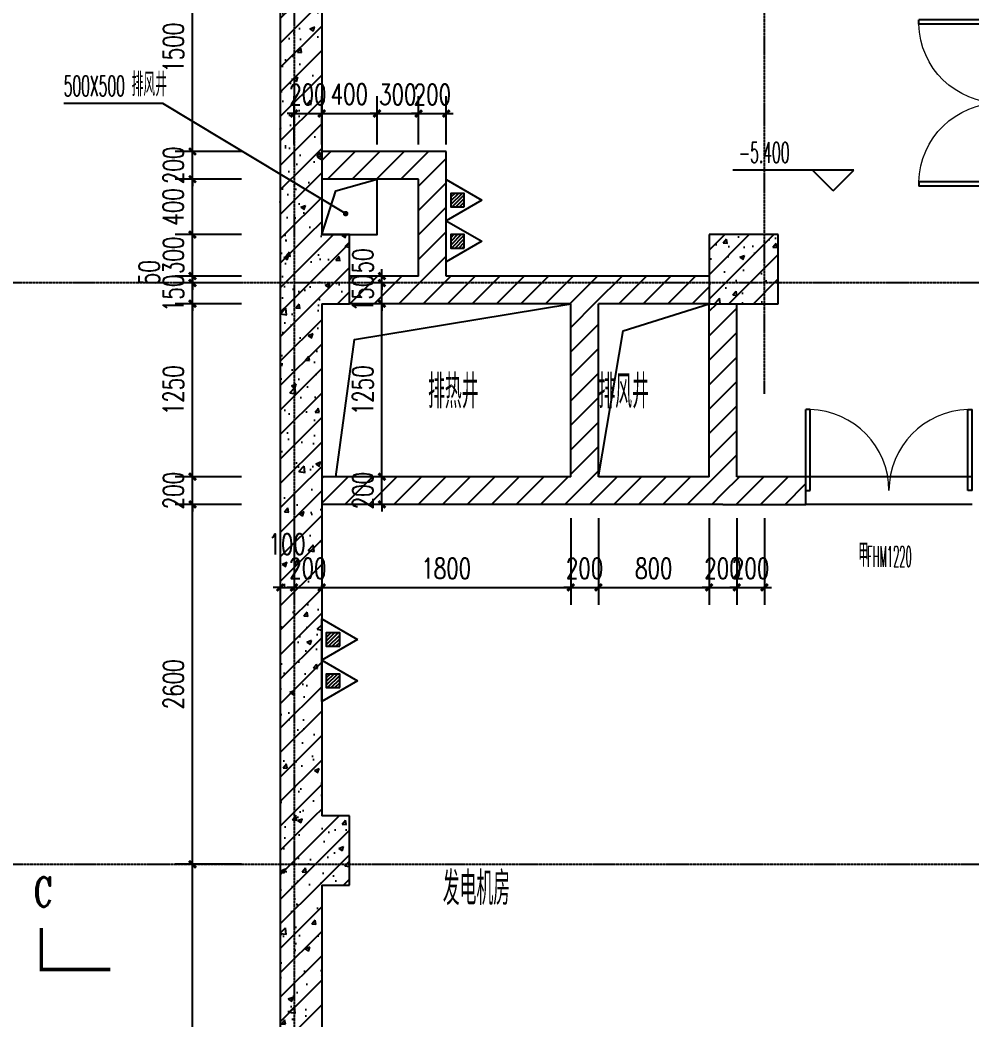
# Model space of a CAD drawing. Extents: x 0 to 2037025, y -2738621 to 0.
# Drawn here: x 973804 to 980684, y -1383388 to -1376163 of the extents above; entities that cross this region are included whole.
import ezdxf

# ---------------------------------------------------------------- set-up
doc = ezdxf.new("R2010")
doc.units = 0
doc.header["$LTSCALE"] = 10
doc.header["$MEASUREMENT"] = 0
doc.linetypes.add('DOTE', pattern=[2.42, 2, -0.2, 0.02, -0.2])
for name, color, linetype in [('COLUMN', 4, 'Continuous'), ('DIM_ELEV', 3, 'Continuous'), ('DIM_LEAD', 3, 'Continuous'), ('DIM_SYMB', 3, 'Continuous'), ('DOTE', 1, 'DOTE'), ('EQUIP_消火栓', 240, 'Continuous'), ('EQUIP_消防', 7, 'Continuous'), ('PUB_DIM', 3, 'Continuous'), ('PUB_HATCH', 252, 'Continuous'), ('PUB_TEXT', 7, 'Continuous'), ('WALL', 4, 'Continuous'), ('WINDOW', 2, 'Continuous')]:
    doc.layers.add(name, color=color, linetype=linetype)
doc.styles.add('_TCH_DIM', font='SIMPLEX.shx', dxfattribs={"width": 0.7, "bigfont": 'GBCBIG.shx'})
doc.styles.add('_TCH_DIM_T3', font='simplex_.ttf', dxfattribs={"width": 0.705882, "bigfont": 'GBCBIG'})
doc.styles.add('_TCH_DIM_T3_T3', font='SIMPLEX', dxfattribs={"width": 0.49827, "bigfont": 'GBCBIG'})
doc.styles.add('_TCH_LABEL', font='COMPLEX', dxfattribs={"bigfont": 'GBCBIG'})
doc.dimstyles.new('_TCH_ARCH&&50', dxfattribs={"dimtxt": 148.75, "dimasz": 50, "dimexe": 125, "dimexo": 150, "dimgap": 63.125, "dimtad": 1, "dimdec": 0, "dimzin": 0, "dimdsep": 46, "dimtxsty": '_TCH_DIM_T3', "dimblk": 'ARCHTICK', "dimcen": 0.09, "dimclrt": 7, "dimazin": 2, "dimtfac": 1, "dimtdec": 0, "dimtix": 1, "dimtmove": 2, "dimatfit": 3, "dimfxl": 0, "dimtolj": 1, "dimtzin": 0, "dimarcsym": 0})
pattern_1 = [(45, (0, 0), (-88.388348, 88.388348), []), (50, (0, 0), (358.63009, -31.37607), [37.5, -412.5]), (355, (0, 0), (-69.37567, 376.09607), [30, -330]), (100.4514, (29.9, -2.6), (289.25469, 344.71977), [31.870095, -350.571056]), (46.1842, (0, 100), (533.62052, -82.75951), [56.25, -618.75]), (96.6356, (44.47, 93.1), (467.33135, 487.05894), [47.80514, -525.8565]), (351.1842, (0, 100), (467.33097, 487.0593), [45, -495]), (21, (50, 75), (298.453526, -201.309445), [37.5, -412.5]), (326, (50, 75), (121.657666, 362.57502), [30, -330]), (71.4514, (74.87, 58.22), (420.111314, 161.26525), [31.870095, -350.571056]), (37.5, (0, 0), (6.079928, 166.446927), [0, -326, 0, -335, 0, -331.25]), (7.5, (0, 0), (131.534769, 197.205856), [0, -191, 0, -318.5, 0, -126.25]), (327.5, (-111.5, 0), (266.911218, -11.277436), [0, -125, 0, -390, 0, -517.5]), (317.5, (-161.5, 0), (291.593085, 50.05249), [0, -162.5, 0, -259, 0, -367.5])]
pattern_2 = [(45, (0, 89.76), (-88.388383, 88.388383), [])]

# ---------------------------------------------------------------- blocks, each defined once
blk = doc.blocks.new('$TwtSys$00000546')
h = blk.add_hatch()
h.set_pattern_fill('ANSI31', color=256, scale=200, style=0)
h.set_pattern_definition([(45, (-38543.802, -6670.83), (-17.67767, 17.67767), [])])
h.paths.add_polyline_path([(-64.9, 173.7), (64.9, 173.7), (64.9, 43.9), (-64.9, 43.9)])
for points in [[(0, 343.6), (-198.4, 0), (198.4, 0)], [(-64.9, 173.7), (64.9, 173.7), (64.9, 43.9), (-64.9, 43.9)]]:
    blk.add_lwpolyline(points, close=True)
blk = doc.blocks.new('A$C4E3245DD')
at = {"layer": 'EQUIP_消防', "xscale": 1.5, "yscale": 1.5, "zscale": 1.5, "rotation": 180}
for p in [(-298, 0), (298, 0)]:
    blk.add_blockref('$TwtSys$00000546', p, dxfattribs=at)
blk = doc.blocks.new('_ArchTick')
at = {"color": 0, "linetype": 'ByBlock', "const_width": 0.4}
blk.add_lwpolyline([(-0.5, -0.5), (0.5, 0.5)], dxfattribs=at)
blk = doc.blocks.new('*D547')
at = {"layer": 'Defpoints', "color": 0, "transparency": 16777216}
for p in [(976419.4, -1378013.1), (976683.9, -1378013.1), (976683.9, -1378063.1)]:
    blk.add_point(p, dxfattribs=at)
at = {"layer": 'PUB_DIM', "color": 0, "lineweight": -2, "transparency": 16777216}
for p, q in [((976419.4, -1378013.1), (976419.4, -1377963.1)), ((976533.9, -1378013.1), (976294.4, -1378013.1)), ((976419.4, -1378063.1), (976419.4, -1378013.1)), ((976533.9, -1378063.1), (976294.4, -1378063.1)), ((976419.4, -1378063.1), (976419.4, -1378113.1))]:
    blk.add_line(p, q, dxfattribs=at)
at = {"layer": 'PUB_DIM', "color": 0, "lineweight": -2, "transparency": 16777216, "xscale": 50, "yscale": 50, "zscale": 50}
for p, rotation in [((976419.4, -1378013.1), 270), ((976419.4, -1378063.1), 90)]:
    blk.add_blockref('_ArchTick', p, dxfattribs=dict(at, rotation=rotation))
at = {"layer": 'PUB_DIM', "color": 7, "transparency": 16777216, "insert": (976281.9, -1377903.6), "char_height": 148.75, "attachment_point": 5, "rotation": 90, "style": '_TCH_DIM_T3'}
blk.add_mtext('\\A1;50', dxfattribs=at)
blk = doc.blocks.new('*D548')
at = {"layer": 'Defpoints', "color": 0, "transparency": 16777216}
for p in [(976419.4, -1378063.1), (976683.9, -1378063.1), (976683.9, -1378213.1)]:
    blk.add_point(p, dxfattribs=at)
at = {"layer": 'PUB_DIM', "color": 0, "lineweight": -2, "transparency": 16777216}
for p, q in [((976419.4, -1378063.1), (976419.4, -1378013.1)), ((976533.9, -1378063.1), (976294.4, -1378063.1)), ((976419.4, -1378213.1), (976419.4, -1378063.1)), ((976533.9, -1378213.1), (976294.4, -1378213.1)), ((976419.4, -1378213.1), (976419.4, -1378263.1))]:
    blk.add_line(p, q, dxfattribs=at)
at = {"layer": 'PUB_DIM', "color": 0, "lineweight": -2, "transparency": 16777216, "xscale": 50, "yscale": 50, "zscale": 50}
for p, rotation in [((976419.4, -1378063.1), 270), ((976419.4, -1378213.1), 90)]:
    blk.add_blockref('_ArchTick', p, dxfattribs=dict(at, rotation=rotation))
at = {"layer": 'PUB_DIM', "color": 7, "transparency": 16777216, "insert": (976281.3, -1378138.1), "char_height": 148.75, "attachment_point": 5, "rotation": 90, "style": '_TCH_DIM_T3'}
blk.add_mtext('\\A1;150', dxfattribs=at)
blk = doc.blocks.new('*D549')
at = {"layer": 'Defpoints', "color": 0, "transparency": 16777216}
for p in [(976419.4, -1378213.1), (976683.9, -1378213.1), (976683.9, -1379463.1)]:
    blk.add_point(p, dxfattribs=at)
at = {"layer": 'PUB_DIM', "color": 0, "lineweight": -2, "transparency": 16777216}
for p, q in [((976533.9, -1378213.1), (976294.4, -1378213.1)), ((976419.4, -1379463.1), (976419.4, -1378213.1)), ((976533.9, -1379463.1), (976294.4, -1379463.1))]:
    blk.add_line(p, q, dxfattribs=at)
at = {"layer": 'PUB_DIM', "color": 0, "lineweight": -2, "transparency": 16777216, "xscale": 50, "yscale": 50, "zscale": 50}
for p, rotation in [((976419.4, -1378213.1), 90), ((976419.4, -1379463.1), 270)]:
    blk.add_blockref('_ArchTick', p, dxfattribs=dict(at, rotation=rotation))
at = {"layer": 'PUB_DIM', "color": 7, "transparency": 16777216, "insert": (976281.3, -1378838.1), "char_height": 148.75, "attachment_point": 5, "rotation": 90, "style": '_TCH_DIM_T3'}
blk.add_mtext('\\A1;1250', dxfattribs=at)
blk = doc.blocks.new('*D550')
at = {"layer": 'Defpoints', "color": 0, "transparency": 16777216}
for p in [(976419.4, -1379463.1), (976683.9, -1379463.1), (976683.9, -1379663.1)]:
    blk.add_point(p, dxfattribs=at)
at = {"layer": 'PUB_DIM', "color": 0, "lineweight": -2, "transparency": 16777216}
for p, q in [((976419.4, -1379463.1), (976419.4, -1379413.1)), ((976533.9, -1379463.1), (976294.4, -1379463.1)), ((976419.4, -1379663.1), (976419.4, -1379463.1)), ((976533.9, -1379663.1), (976294.4, -1379663.1)), ((976419.4, -1379663.1), (976419.4, -1379713.1))]:
    blk.add_line(p, q, dxfattribs=at)
at = {"layer": 'PUB_DIM', "color": 0, "lineweight": -2, "transparency": 16777216, "xscale": 50, "yscale": 50, "zscale": 50}
for p, rotation in [((976419.4, -1379463.1), 270), ((976419.4, -1379663.1), 90)]:
    blk.add_blockref('_ArchTick', p, dxfattribs=dict(at, rotation=rotation))
at = {"layer": 'PUB_DIM', "color": 7, "transparency": 16777216, "insert": (976281.3, -1379563.1), "char_height": 148.75, "attachment_point": 5, "rotation": 90, "style": '_TCH_DIM_T3'}
blk.add_mtext('\\A1;200', dxfattribs=at)
blk = doc.blocks.new('*D763')
at = {"layer": 'Defpoints', "color": 0, "transparency": 16777216}
for p in [(975683.9, -1379613.1), (975783.9, -1379613.1), (975783.9, -1380263.1)]:
    blk.add_point(p, dxfattribs=at)
at = {"layer": 'PUB_DIM', "color": 0, "lineweight": -2, "transparency": 16777216}
for p, q in [((975683.9, -1379763.1), (975683.9, -1380388.1)), ((975783.9, -1379763.1), (975783.9, -1380388.1)), ((975683.9, -1380263.1), (975633.9, -1380263.1)), ((975683.9, -1380263.1), (975783.9, -1380263.1)), ((975783.9, -1380263.1), (975833.9, -1380263.1))]:
    blk.add_line(p, q, dxfattribs=at)
at = {"layer": 'PUB_DIM', "color": 0, "lineweight": -2, "transparency": 16777216, "xscale": 50, "yscale": 50, "zscale": 50}
blk.add_blockref('_ArchTick', (975683.9, -1380263.1), dxfattribs=at)
at = {"layer": 'PUB_DIM', "color": 0, "lineweight": -2, "transparency": 16777216, "xscale": 50, "yscale": 50, "zscale": 50, "rotation": 180}
blk.add_blockref('_ArchTick', (975783.9, -1380263.1), dxfattribs=at)
at = {"layer": 'PUB_DIM', "color": 7, "transparency": 16777216, "insert": (975733.9, -1379950.6), "char_height": 148.75, "attachment_point": 5, "style": '_TCH_DIM_T3'}
blk.add_mtext('\\A1;100', dxfattribs=at)
blk = doc.blocks.new('*D764')
at = {"layer": 'Defpoints', "color": 0, "transparency": 16777216}
for p in [(975783.9, -1379613.1), (975983.9, -1379613.1), (975983.9, -1380263.1)]:
    blk.add_point(p, dxfattribs=at)
at = {"layer": 'PUB_DIM', "color": 0, "lineweight": -2, "transparency": 16777216}
for p, q in [((975783.9, -1379763.1), (975783.9, -1380388.1)), ((975983.9, -1379763.1), (975983.9, -1380388.1)), ((975783.9, -1380263.1), (975733.9, -1380263.1)), ((975783.9, -1380263.1), (975983.9, -1380263.1)), ((975983.9, -1380263.1), (976033.9, -1380263.1))]:
    blk.add_line(p, q, dxfattribs=at)
at = {"layer": 'PUB_DIM', "color": 0, "lineweight": -2, "transparency": 16777216, "xscale": 50, "yscale": 50, "zscale": 50}
blk.add_blockref('_ArchTick', (975783.9, -1380263.1), dxfattribs=at)
at = {"layer": 'PUB_DIM', "color": 0, "lineweight": -2, "transparency": 16777216, "xscale": 50, "yscale": 50, "zscale": 50, "rotation": 180}
blk.add_blockref('_ArchTick', (975983.9, -1380263.1), dxfattribs=at)
at = {"layer": 'PUB_DIM', "color": 7, "transparency": 16777216, "insert": (975883.9, -1380124.9), "char_height": 148.75, "attachment_point": 5, "style": '_TCH_DIM_T3'}
blk.add_mtext('\\A1;200', dxfattribs=at)
blk = doc.blocks.new('*D765')
at = {"layer": 'Defpoints', "color": 0, "transparency": 16777216}
for p in [(975983.9, -1379613.1), (977783.9, -1379613.1), (977783.9, -1380263.1)]:
    blk.add_point(p, dxfattribs=at)
at = {"layer": 'PUB_DIM', "color": 0, "lineweight": -2, "transparency": 16777216}
for p, q in [((975983.9, -1379763.1), (975983.9, -1380388.1)), ((977783.9, -1379763.1), (977783.9, -1380388.1)), ((975983.9, -1380263.1), (977783.9, -1380263.1))]:
    blk.add_line(p, q, dxfattribs=at)
at = {"layer": 'PUB_DIM', "color": 0, "lineweight": -2, "transparency": 16777216, "xscale": 50, "yscale": 50, "zscale": 50, "rotation": 180}
blk.add_blockref('_ArchTick', (975983.9, -1380263.1), dxfattribs=at)
at = {"layer": 'PUB_DIM', "color": 0, "lineweight": -2, "transparency": 16777216, "xscale": 50, "yscale": 50, "zscale": 50}
blk.add_blockref('_ArchTick', (977783.9, -1380263.1), dxfattribs=at)
at = {"layer": 'PUB_DIM', "color": 7, "transparency": 16777216, "insert": (976883.9, -1380124.9), "char_height": 148.75, "attachment_point": 5, "style": '_TCH_DIM_T3'}
blk.add_mtext('\\A1;1800', dxfattribs=at)
blk = doc.blocks.new('*D766')
at = {"layer": 'Defpoints', "color": 0, "transparency": 16777216}
for p in [(977783.9, -1379613.1), (977983.9, -1379613.1), (977983.9, -1380263.1)]:
    blk.add_point(p, dxfattribs=at)
at = {"layer": 'PUB_DIM', "color": 0, "lineweight": -2, "transparency": 16777216}
for p, q in [((977783.9, -1379763.1), (977783.9, -1380388.1)), ((977983.9, -1379763.1), (977983.9, -1380388.1)), ((977783.9, -1380263.1), (977733.9, -1380263.1)), ((977783.9, -1380263.1), (977983.9, -1380263.1)), ((977983.9, -1380263.1), (978033.9, -1380263.1))]:
    blk.add_line(p, q, dxfattribs=at)
at = {"layer": 'PUB_DIM', "color": 0, "lineweight": -2, "transparency": 16777216, "xscale": 50, "yscale": 50, "zscale": 50}
blk.add_blockref('_ArchTick', (977783.9, -1380263.1), dxfattribs=at)
at = {"layer": 'PUB_DIM', "color": 0, "lineweight": -2, "transparency": 16777216, "xscale": 50, "yscale": 50, "zscale": 50, "rotation": 180}
blk.add_blockref('_ArchTick', (977983.9, -1380263.1), dxfattribs=at)
at = {"layer": 'PUB_DIM', "color": 7, "transparency": 16777216, "insert": (977883.9, -1380124.9), "char_height": 148.75, "attachment_point": 5, "style": '_TCH_DIM_T3'}
blk.add_mtext('\\A1;200', dxfattribs=at)
blk = doc.blocks.new('*D767')
at = {"layer": 'Defpoints', "color": 0, "transparency": 16777216}
for p in [(977983.9, -1379613.1), (978783.9, -1379613.1), (978783.9, -1380263.1)]:
    blk.add_point(p, dxfattribs=at)
at = {"layer": 'PUB_DIM', "color": 0, "lineweight": -2, "transparency": 16777216}
for p, q in [((977983.9, -1379763.1), (977983.9, -1380388.1)), ((978783.9, -1379763.1), (978783.9, -1380388.1)), ((977983.9, -1380263.1), (978783.9, -1380263.1))]:
    blk.add_line(p, q, dxfattribs=at)
at = {"layer": 'PUB_DIM', "color": 0, "lineweight": -2, "transparency": 16777216, "xscale": 50, "yscale": 50, "zscale": 50, "rotation": 180}
blk.add_blockref('_ArchTick', (977983.9, -1380263.1), dxfattribs=at)
at = {"layer": 'PUB_DIM', "color": 0, "lineweight": -2, "transparency": 16777216, "xscale": 50, "yscale": 50, "zscale": 50}
blk.add_blockref('_ArchTick', (978783.9, -1380263.1), dxfattribs=at)
at = {"layer": 'PUB_DIM', "color": 7, "transparency": 16777216, "insert": (978383.9, -1380124.9), "char_height": 148.75, "attachment_point": 5, "style": '_TCH_DIM_T3'}
blk.add_mtext('\\A1;800', dxfattribs=at)
blk = doc.blocks.new('*D768')
at = {"layer": 'Defpoints', "color": 0, "transparency": 16777216}
for p in [(978783.9, -1379613.1), (978983.9, -1379613.1), (978983.9, -1380263.1)]:
    blk.add_point(p, dxfattribs=at)
at = {"layer": 'PUB_DIM', "color": 0, "lineweight": -2, "transparency": 16777216}
for p, q in [((978783.9, -1379763.1), (978783.9, -1380388.1)), ((978983.9, -1379763.1), (978983.9, -1380388.1)), ((978783.9, -1380263.1), (978733.9, -1380263.1)), ((978783.9, -1380263.1), (978983.9, -1380263.1)), ((978983.9, -1380263.1), (979033.9, -1380263.1))]:
    blk.add_line(p, q, dxfattribs=at)
at = {"layer": 'PUB_DIM', "color": 0, "lineweight": -2, "transparency": 16777216, "xscale": 50, "yscale": 50, "zscale": 50}
blk.add_blockref('_ArchTick', (978783.9, -1380263.1), dxfattribs=at)
at = {"layer": 'PUB_DIM', "color": 0, "lineweight": -2, "transparency": 16777216, "xscale": 50, "yscale": 50, "zscale": 50, "rotation": 180}
blk.add_blockref('_ArchTick', (978983.9, -1380263.1), dxfattribs=at)
at = {"layer": 'PUB_DIM', "color": 7, "transparency": 16777216, "insert": (978883.9, -1380124.9), "char_height": 148.75, "attachment_point": 5, "style": '_TCH_DIM_T3'}
blk.add_mtext('\\A1;200', dxfattribs=at)
blk = doc.blocks.new('*D769')
at = {"layer": 'Defpoints', "color": 0, "transparency": 16777216}
for p in [(978983.9, -1379613.1), (979183.9, -1379613.1), (979183.9, -1380263.1)]:
    blk.add_point(p, dxfattribs=at)
at = {"layer": 'PUB_DIM', "color": 0, "lineweight": -2, "transparency": 16777216}
for p, q in [((978983.9, -1379763.1), (978983.9, -1380388.1)), ((979183.9, -1379763.1), (979183.9, -1380388.1)), ((978983.9, -1380263.1), (978933.9, -1380263.1)), ((978983.9, -1380263.1), (979183.9, -1380263.1)), ((979183.9, -1380263.1), (979233.9, -1380263.1))]:
    blk.add_line(p, q, dxfattribs=at)
at = {"layer": 'PUB_DIM', "color": 0, "lineweight": -2, "transparency": 16777216, "xscale": 50, "yscale": 50, "zscale": 50}
blk.add_blockref('_ArchTick', (978983.9, -1380263.1), dxfattribs=at)
at = {"layer": 'PUB_DIM', "color": 0, "lineweight": -2, "transparency": 16777216, "xscale": 50, "yscale": 50, "zscale": 50, "rotation": 180}
blk.add_blockref('_ArchTick', (979183.9, -1380263.1), dxfattribs=at)
at = {"layer": 'PUB_DIM', "color": 7, "transparency": 16777216, "insert": (979083.9, -1380124.9), "char_height": 148.75, "attachment_point": 5, "style": '_TCH_DIM_T3'}
blk.add_mtext('\\A1;200', dxfattribs=at)
blk = doc.blocks.new('*D808')
at = {"layer": 'Defpoints', "color": 0, "transparency": 16777216}
for p in [(975050.2, -1375613.1), (975553.7, -1375613.1), (975553.7, -1377113.1)]:
    blk.add_point(p, dxfattribs=at)
at = {"layer": 'PUB_DIM', "color": 0, "lineweight": -2, "transparency": 16777216}
for p, q in [((975403.7, -1375613.1), (974925.2, -1375613.1)), ((975050.2, -1377113.1), (975050.2, -1375613.1)), ((975403.7, -1377113.1), (974925.2, -1377113.1))]:
    blk.add_line(p, q, dxfattribs=at)
at = {"layer": 'PUB_DIM', "color": 0, "lineweight": -2, "transparency": 16777216, "xscale": 50, "yscale": 50, "zscale": 50}
for p, rotation in [((975050.2, -1375613.1), 90), ((975050.2, -1377113.1), 270)]:
    blk.add_blockref('_ArchTick', p, dxfattribs=dict(at, rotation=rotation))
at = {"layer": 'PUB_DIM', "color": 7, "transparency": 16777216, "insert": (974912, -1376363.1), "char_height": 148.75, "attachment_point": 5, "rotation": 90, "style": '_TCH_DIM_T3'}
blk.add_mtext('\\A1;1500', dxfattribs=at)
blk = doc.blocks.new('*D809')
at = {"layer": 'Defpoints', "color": 0, "transparency": 16777216}
for p in [(975050.2, -1377113.1), (975553.7, -1377113.1), (975553.7, -1377313.1)]:
    blk.add_point(p, dxfattribs=at)
at = {"layer": 'PUB_DIM', "color": 0, "lineweight": -2, "transparency": 16777216}
for p, q in [((975403.7, -1377113.1), (974925.2, -1377113.1)), ((975050.2, -1377113.1), (975050.2, -1377063.1)), ((975050.2, -1377313.1), (975050.2, -1377113.1)), ((975403.7, -1377313.1), (974925.2, -1377313.1)), ((975050.2, -1377313.1), (975050.2, -1377363.1))]:
    blk.add_line(p, q, dxfattribs=at)
at = {"layer": 'PUB_DIM', "color": 0, "lineweight": -2, "transparency": 16777216, "xscale": 50, "yscale": 50, "zscale": 50}
for p, rotation in [((975050.2, -1377113.1), 270), ((975050.2, -1377313.1), 90)]:
    blk.add_blockref('_ArchTick', p, dxfattribs=dict(at, rotation=rotation))
at = {"layer": 'PUB_DIM', "color": 7, "transparency": 16777216, "insert": (974912, -1377213.1), "char_height": 148.75, "attachment_point": 5, "rotation": 90, "style": '_TCH_DIM_T3'}
blk.add_mtext('\\A1;200', dxfattribs=at)
blk = doc.blocks.new('*D810')
at = {"layer": 'Defpoints', "color": 0, "transparency": 16777216}
for p in [(975050.2, -1377313.1), (975553.7, -1377313.1), (975553.7, -1377713.1)]:
    blk.add_point(p, dxfattribs=at)
at = {"layer": 'PUB_DIM', "color": 0, "lineweight": -2, "transparency": 16777216}
for p, q in [((975403.7, -1377313.1), (974925.2, -1377313.1)), ((975050.2, -1377713.1), (975050.2, -1377313.1)), ((975403.7, -1377713.1), (974925.2, -1377713.1))]:
    blk.add_line(p, q, dxfattribs=at)
at = {"layer": 'PUB_DIM', "color": 0, "lineweight": -2, "transparency": 16777216, "xscale": 50, "yscale": 50, "zscale": 50}
for p, rotation in [((975050.2, -1377313.1), 90), ((975050.2, -1377713.1), 270)]:
    blk.add_blockref('_ArchTick', p, dxfattribs=dict(at, rotation=rotation))
at = {"layer": 'PUB_DIM', "color": 7, "transparency": 16777216, "insert": (974910.3, -1377513.1), "char_height": 148.75, "attachment_point": 5, "rotation": 90, "style": '_TCH_DIM_T3'}
blk.add_mtext('\\A1;400', dxfattribs=at)
blk = doc.blocks.new('*D811')
at = {"layer": 'Defpoints', "color": 0, "transparency": 16777216}
for p in [(975050.2, -1377713.1), (975553.7, -1377713.1), (975553.7, -1378013.1)]:
    blk.add_point(p, dxfattribs=at)
at = {"layer": 'PUB_DIM', "color": 0, "lineweight": -2, "transparency": 16777216}
for p, q in [((975050.2, -1377713.1), (975050.2, -1377663.1)), ((975403.7, -1377713.1), (974925.2, -1377713.1)), ((975050.2, -1378013.1), (975050.2, -1377713.1)), ((975403.7, -1378013.1), (974925.2, -1378013.1)), ((975050.2, -1378013.1), (975050.2, -1378063.1))]:
    blk.add_line(p, q, dxfattribs=at)
at = {"layer": 'PUB_DIM', "color": 0, "lineweight": -2, "transparency": 16777216, "xscale": 50, "yscale": 50, "zscale": 50}
for p, rotation in [((975050.2, -1377713.1), 270), ((975050.2, -1378013.1), 90)]:
    blk.add_blockref('_ArchTick', p, dxfattribs=dict(at, rotation=rotation))
at = {"layer": 'PUB_DIM', "color": 7, "transparency": 16777216, "insert": (974912, -1377863.1), "char_height": 148.75, "attachment_point": 5, "rotation": 90, "style": '_TCH_DIM_T3'}
blk.add_mtext('\\A1;300', dxfattribs=at)
blk = doc.blocks.new('*D812')
at = {"layer": 'Defpoints', "color": 0, "transparency": 16777216}
for p in [(975050.2, -1378013.1), (975553.7, -1378013.1), (975553.7, -1378063.1)]:
    blk.add_point(p, dxfattribs=at)
at = {"layer": 'PUB_DIM', "color": 0, "lineweight": -2, "transparency": 16777216}
for p, q in [((975050.2, -1378013.1), (975050.2, -1377963.1)), ((975403.7, -1378013.1), (974925.2, -1378013.1)), ((975050.2, -1378063.1), (975050.2, -1378013.1)), ((975403.7, -1378063.1), (974925.2, -1378063.1)), ((975050.2, -1378063.1), (975050.2, -1378113.1))]:
    blk.add_line(p, q, dxfattribs=at)
at = {"layer": 'PUB_DIM', "color": 0, "lineweight": -2, "transparency": 16777216, "xscale": 50, "yscale": 50, "zscale": 50}
for p, rotation in [((975050.2, -1378013.1), 270), ((975050.2, -1378063.1), 90)]:
    blk.add_blockref('_ArchTick', p, dxfattribs=dict(at, rotation=rotation))
at = {"layer": 'PUB_DIM', "color": 7, "transparency": 16777216, "insert": (974737.7, -1377988.1), "char_height": 148.75, "attachment_point": 5, "rotation": 90, "style": '_TCH_DIM_T3'}
blk.add_mtext('\\A1;50', dxfattribs=at)
blk = doc.blocks.new('*D813')
at = {"layer": 'Defpoints', "color": 0, "transparency": 16777216}
for p in [(975050.2, -1378063.1), (975553.7, -1378063.1), (975553.7, -1378213.1)]:
    blk.add_point(p, dxfattribs=at)
at = {"layer": 'PUB_DIM', "color": 0, "lineweight": -2, "transparency": 16777216}
for p, q in [((975050.2, -1378063.1), (975050.2, -1378013.1)), ((975403.7, -1378063.1), (974925.2, -1378063.1)), ((975050.2, -1378213.1), (975050.2, -1378063.1)), ((975403.7, -1378213.1), (974925.2, -1378213.1)), ((975050.2, -1378213.1), (975050.2, -1378263.1))]:
    blk.add_line(p, q, dxfattribs=at)
at = {"layer": 'PUB_DIM', "color": 0, "lineweight": -2, "transparency": 16777216, "xscale": 50, "yscale": 50, "zscale": 50}
for p, rotation in [((975050.2, -1378063.1), 270), ((975050.2, -1378213.1), 90)]:
    blk.add_blockref('_ArchTick', p, dxfattribs=dict(at, rotation=rotation))
at = {"layer": 'PUB_DIM', "color": 7, "transparency": 16777216, "insert": (974912, -1378138.1), "char_height": 148.75, "attachment_point": 5, "rotation": 90, "style": '_TCH_DIM_T3'}
blk.add_mtext('\\A1;150', dxfattribs=at)
blk = doc.blocks.new('*D814')
at = {"layer": 'Defpoints', "color": 0, "transparency": 16777216}
for p in [(975050.2, -1378213.1), (975553.7, -1378213.1), (975553.7, -1379463.1)]:
    blk.add_point(p, dxfattribs=at)
at = {"layer": 'PUB_DIM', "color": 0, "lineweight": -2, "transparency": 16777216}
for p, q in [((975403.7, -1378213.1), (974925.2, -1378213.1)), ((975050.2, -1379463.1), (975050.2, -1378213.1)), ((975403.7, -1379463.1), (974925.2, -1379463.1))]:
    blk.add_line(p, q, dxfattribs=at)
at = {"layer": 'PUB_DIM', "color": 0, "lineweight": -2, "transparency": 16777216, "xscale": 50, "yscale": 50, "zscale": 50}
for p, rotation in [((975050.2, -1378213.1), 90), ((975050.2, -1379463.1), 270)]:
    blk.add_blockref('_ArchTick', p, dxfattribs=dict(at, rotation=rotation))
at = {"layer": 'PUB_DIM', "color": 7, "transparency": 16777216, "insert": (974912, -1378838.1), "char_height": 148.75, "attachment_point": 5, "rotation": 90, "style": '_TCH_DIM_T3'}
blk.add_mtext('\\A1;1250', dxfattribs=at)
blk = doc.blocks.new('*D815')
at = {"layer": 'Defpoints', "color": 0, "transparency": 16777216}
for p in [(975050.2, -1379463.1), (975553.7, -1379463.1), (975553.7, -1379663.1)]:
    blk.add_point(p, dxfattribs=at)
at = {"layer": 'PUB_DIM', "color": 0, "lineweight": -2, "transparency": 16777216}
for p, q in [((975050.2, -1379463.1), (975050.2, -1379413.1)), ((975403.7, -1379463.1), (974925.2, -1379463.1)), ((975050.2, -1379663.1), (975050.2, -1379463.1)), ((975403.7, -1379663.1), (974925.2, -1379663.1)), ((975050.2, -1379663.1), (975050.2, -1379713.1))]:
    blk.add_line(p, q, dxfattribs=at)
at = {"layer": 'PUB_DIM', "color": 0, "lineweight": -2, "transparency": 16777216, "xscale": 50, "yscale": 50, "zscale": 50}
for p, rotation in [((975050.2, -1379463.1), 270), ((975050.2, -1379663.1), 90)]:
    blk.add_blockref('_ArchTick', p, dxfattribs=dict(at, rotation=rotation))
at = {"layer": 'PUB_DIM', "color": 7, "transparency": 16777216, "insert": (974912, -1379563.1), "char_height": 148.75, "attachment_point": 5, "rotation": 90, "style": '_TCH_DIM_T3'}
blk.add_mtext('\\A1;200', dxfattribs=at)
blk = doc.blocks.new('*D816')
at = {"layer": 'Defpoints', "color": 0, "transparency": 16777216}
for p in [(975050.2, -1379663.1), (975553.7, -1379663.1), (975553.7, -1382263.1)]:
    blk.add_point(p, dxfattribs=at)
at = {"layer": 'PUB_DIM', "color": 0, "lineweight": -2, "transparency": 16777216}
for p, q in [((975403.7, -1379663.1), (974925.2, -1379663.1)), ((975050.2, -1382263.1), (975050.2, -1379663.1)), ((975403.7, -1382263.1), (974925.2, -1382263.1))]:
    blk.add_line(p, q, dxfattribs=at)
at = {"layer": 'PUB_DIM', "color": 0, "lineweight": -2, "transparency": 16777216, "xscale": 50, "yscale": 50, "zscale": 50}
for p, rotation in [((975050.2, -1379663.1), 90), ((975050.2, -1382263.1), 270)]:
    blk.add_blockref('_ArchTick', p, dxfattribs=dict(at, rotation=rotation))
at = {"layer": 'PUB_DIM', "color": 7, "transparency": 16777216, "insert": (974912, -1380963.1), "char_height": 148.75, "attachment_point": 5, "rotation": 90, "style": '_TCH_DIM_T3'}
blk.add_mtext('\\A1;2600', dxfattribs=at)
blk = doc.blocks.new('*D817')
at = {"layer": 'Defpoints', "color": 0, "transparency": 16777216}
for p in [(975050.2, -1382263.1), (975553.7, -1382263.1), (975553.7, -1386663.1)]:
    blk.add_point(p, dxfattribs=at)
at = {"layer": 'PUB_DIM', "color": 0, "lineweight": -2, "transparency": 16777216}
for p, q in [((975403.7, -1382263.1), (974925.2, -1382263.1)), ((975050.2, -1386663.1), (975050.2, -1382263.1)), ((975403.7, -1386663.1), (974925.2, -1386663.1))]:
    blk.add_line(p, q, dxfattribs=at)
at = {"layer": 'PUB_DIM', "color": 0, "lineweight": -2, "transparency": 16777216, "xscale": 50, "yscale": 50, "zscale": 50}
for p, rotation in [((975050.2, -1382263.1), 90), ((975050.2, -1386663.1), 270)]:
    blk.add_blockref('_ArchTick', p, dxfattribs=dict(at, rotation=rotation))
at = {"layer": 'PUB_DIM', "color": 7, "transparency": 16777216, "insert": (974910.3, -1384463.1), "char_height": 148.75, "attachment_point": 5, "rotation": 90, "style": '_TCH_DIM_T3'}
blk.add_mtext('\\A1;4400', dxfattribs=at)
blk = doc.blocks.new('*D825')
at = {"layer": 'Defpoints', "color": 0, "transparency": 16777216}
for p in [(975983.9, -1376839.1), (975783.9, -1377213.1), (975983.9, -1377213.1)]:
    blk.add_point(p, dxfattribs=at)
at = {"layer": 'PUB_DIM', "color": 0, "lineweight": -2, "transparency": 16777216}
for p, q in [((975783.9, -1377063.1), (975783.9, -1376714.1)), ((975983.9, -1377063.1), (975983.9, -1376714.1)), ((975783.9, -1376839.1), (975733.9, -1376839.1)), ((975783.9, -1376839.1), (975983.9, -1376839.1)), ((975983.9, -1376839.1), (976033.9, -1376839.1))]:
    blk.add_line(p, q, dxfattribs=at)
at = {"layer": 'PUB_DIM', "color": 0, "lineweight": -2, "transparency": 16777216, "xscale": 50, "yscale": 50, "zscale": 50}
blk.add_blockref('_ArchTick', (975783.9, -1376839.1), dxfattribs=at)
at = {"layer": 'PUB_DIM', "color": 0, "lineweight": -2, "transparency": 16777216, "xscale": 50, "yscale": 50, "zscale": 50, "rotation": 180}
blk.add_blockref('_ArchTick', (975983.9, -1376839.1), dxfattribs=at)
at = {"layer": 'PUB_DIM', "color": 7, "transparency": 16777216, "insert": (975883.9, -1376700.9), "char_height": 148.75, "attachment_point": 5, "style": '_TCH_DIM_T3'}
blk.add_mtext('\\A1;200', dxfattribs=at)
blk = doc.blocks.new('*D826')
at = {"layer": 'Defpoints', "color": 0, "transparency": 16777216}
for p in [(976383.9, -1376839.1), (975983.9, -1377213.1), (976383.9, -1377213.1)]:
    blk.add_point(p, dxfattribs=at)
at = {"layer": 'PUB_DIM', "color": 0, "lineweight": -2, "transparency": 16777216}
for p, q in [((975983.9, -1377063.1), (975983.9, -1376714.1)), ((976383.9, -1377063.1), (976383.9, -1376714.1)), ((975983.9, -1376839.1), (976383.9, -1376839.1))]:
    blk.add_line(p, q, dxfattribs=at)
at = {"layer": 'PUB_DIM', "color": 0, "lineweight": -2, "transparency": 16777216, "xscale": 50, "yscale": 50, "zscale": 50, "rotation": 180}
blk.add_blockref('_ArchTick', (975983.9, -1376839.1), dxfattribs=at)
at = {"layer": 'PUB_DIM', "color": 0, "lineweight": -2, "transparency": 16777216, "xscale": 50, "yscale": 50, "zscale": 50}
blk.add_blockref('_ArchTick', (976383.9, -1376839.1), dxfattribs=at)
at = {"layer": 'PUB_DIM', "color": 7, "transparency": 16777216, "insert": (976183.9, -1376699.2), "char_height": 148.75, "attachment_point": 5, "style": '_TCH_DIM_T3'}
blk.add_mtext('\\A1;400', dxfattribs=at)
blk = doc.blocks.new('*D827')
at = {"layer": 'Defpoints', "color": 0, "transparency": 16777216}
for p in [(976683.9, -1376839.1), (976383.9, -1377213.1), (976683.9, -1377213.1)]:
    blk.add_point(p, dxfattribs=at)
at = {"layer": 'PUB_DIM', "color": 0, "lineweight": -2, "transparency": 16777216}
for p, q in [((976383.9, -1377063.1), (976383.9, -1376714.1)), ((976683.9, -1377063.1), (976683.9, -1376714.1)), ((976383.9, -1376839.1), (976333.9, -1376839.1)), ((976383.9, -1376839.1), (976683.9, -1376839.1)), ((976683.9, -1376839.1), (976733.9, -1376839.1))]:
    blk.add_line(p, q, dxfattribs=at)
at = {"layer": 'PUB_DIM', "color": 0, "lineweight": -2, "transparency": 16777216, "xscale": 50, "yscale": 50, "zscale": 50}
blk.add_blockref('_ArchTick', (976383.9, -1376839.1), dxfattribs=at)
at = {"layer": 'PUB_DIM', "color": 0, "lineweight": -2, "transparency": 16777216, "xscale": 50, "yscale": 50, "zscale": 50, "rotation": 180}
blk.add_blockref('_ArchTick', (976683.9, -1376839.1), dxfattribs=at)
at = {"layer": 'PUB_DIM', "color": 7, "transparency": 16777216, "insert": (976533.9, -1376700.9), "char_height": 148.75, "attachment_point": 5, "style": '_TCH_DIM_T3'}
blk.add_mtext('\\A1;300', dxfattribs=at)
blk = doc.blocks.new('*D828')
at = {"layer": 'Defpoints', "color": 0, "transparency": 16777216}
for p in [(976883.9, -1376839.1), (976683.9, -1377213.1), (976883.9, -1377213.1)]:
    blk.add_point(p, dxfattribs=at)
at = {"layer": 'PUB_DIM', "color": 0, "lineweight": -2, "transparency": 16777216}
for p, q in [((976683.9, -1377063.1), (976683.9, -1376714.1)), ((976883.9, -1377063.1), (976883.9, -1376714.1)), ((976683.9, -1376839.1), (976633.9, -1376839.1)), ((976683.9, -1376839.1), (976883.9, -1376839.1)), ((976883.9, -1376839.1), (976933.9, -1376839.1))]:
    blk.add_line(p, q, dxfattribs=at)
at = {"layer": 'PUB_DIM', "color": 0, "lineweight": -2, "transparency": 16777216, "xscale": 50, "yscale": 50, "zscale": 50}
blk.add_blockref('_ArchTick', (976683.9, -1376839.1), dxfattribs=at)
at = {"layer": 'PUB_DIM', "color": 0, "lineweight": -2, "transparency": 16777216, "xscale": 50, "yscale": 50, "zscale": 50, "rotation": 180}
blk.add_blockref('_ArchTick', (976883.9, -1376839.1), dxfattribs=at)
at = {"layer": 'PUB_DIM', "color": 7, "transparency": 16777216, "insert": (976783.9, -1376700.9), "char_height": 148.75, "attachment_point": 5, "style": '_TCH_DIM_T3'}
blk.add_mtext('\\A1;200', dxfattribs=at)
blk = doc.blocks.new('$DorLib2D$00000002')
for p, q in [((-0.5, 0), (-0.5, 0.4875)), ((-0.475, 0.4875), (-0.5, 0.4875)), ((-0.475, 0), (-0.475, 0.4875)), ((0.475, 0), (0.475, 0.4875)), ((0.475, 0.4875), (0.5, 0.4875)), ((0.5, 0), (0.5, 0.4875)), ((-0.5, 0), (-0.475, 0)), ((0.5, 0), (0.475, 0))]:
    blk.add_line(p, q)
at = {"lineweight": 13}
for centre, start, end in [((-0.4875, 0), 0, 88.53072), ((0.4875, 0), 91.46928, 180)]:
    blk.add_arc(centre, 0.4875, start, end, dxfattribs=at)

msp = doc.modelspace()

# ---------------------------------------------------------------- hatches: boundary and pattern name
at = {"layer": 'PUB_HATCH'}
h = msp.add_hatch(dxfattribs=at)
h.set_pattern_fill('钢筋混凝土', color=256, scale=50, style=0)
h.set_pattern_definition(pattern_1)
h.paths.add_polyline_path([(975983.9, -1370213.1), (975683.9, -1370213.1), (975683.9, -1377213.1), (975983.9, -1377213.1)])
h = msp.add_hatch(dxfattribs=at)
h.set_pattern_fill('普通砖', color=256, scale=50, style=0)
h.set_pattern_definition(pattern_2)
h.paths.add_polyline_path([(976683.9, -1377313.1), (976883.9, -1377113.1), (975983.9, -1377113.1), (975983.9, -1377313.1)])
h = msp.add_hatch(dxfattribs=at)
h.set_pattern_fill('普通砖', color=256, scale=50, style=0)
h.set_pattern_definition(pattern_2)
h.paths.add_polyline_path([(976783.9, -1378079.8), (976883.9, -1378013.1), (976883.9, -1377113.1), (976683.9, -1377313.1), (976683.9, -1378013.1)])
h = msp.add_hatch(dxfattribs=at)
h.set_pattern_fill('钢筋混凝土', color=256, scale=50, style=0)
h.set_pattern_definition(pattern_1)
h.paths.add_polyline_path([(975683.9, -1377713.1), (975983.9, -1377713.1), (975983.9, -1377213.1), (975683.9, -1377213.1)])
h = msp.add_hatch(dxfattribs=at)
h.set_pattern_fill('钢筋混凝土', color=256, scale=50, style=0)
h.set_pattern_definition(pattern_1)
h.paths.add_polyline_path([(975683.9, -1378213.1), (976183.9, -1378213.1), (976183.9, -1377713.1), (975683.9, -1377713.1)])
h = msp.add_hatch(dxfattribs=at)
h.set_pattern_fill('钢筋混凝土', color=256, scale=50, style=0)
h.set_pattern_definition(pattern_1)
h.paths.add_polyline_path([(978783.9, -1378213.1), (979283.9, -1378213.1), (979283.9, -1377713.1), (978783.9, -1377713.1)])
h = msp.add_hatch(dxfattribs=at)
h.set_pattern_fill('普通砖', color=256, scale=50, style=0)
h.set_pattern_definition(pattern_2)
h.paths.add_polyline_path([(976183.9, -1378013.1), (976183.9, -1378213.1), (976783.9, -1378213.1), (976783.9, -1378079.8), (976683.9, -1378013.1)])
h = msp.add_hatch(dxfattribs=at)
h.set_pattern_fill('普通砖', color=256, scale=50, style=0)
h.set_pattern_definition(pattern_2)
h.paths.add_polyline_path([(977883.9, -1378146.5), (977883.9, -1378013.1), (976883.9, -1378013.1), (976783.9, -1378079.8), (976783.9, -1378213.1), (977783.9, -1378213.1)])
h = msp.add_hatch(dxfattribs=at)
h.set_pattern_fill('普通砖', color=256, scale=50, style=0)
h.set_pattern_definition(pattern_2)
h.paths.add_polyline_path([(978783.9, -1378013.1), (977883.9, -1378013.1), (977883.9, -1378146.5), (977983.9, -1378213.1), (978783.9, -1378213.1)])
h = msp.add_hatch(dxfattribs=at)
h.set_pattern_fill('普通砖', color=256, scale=50, style=0)
h.set_pattern_definition(pattern_2)
h.paths.add_polyline_path([(977883.9, -1379529.8), (977983.9, -1379463.1), (977983.9, -1378213.1), (977883.9, -1378146.5), (977783.9, -1378213.1), (977783.9, -1379463.1)])
h = msp.add_hatch(dxfattribs=at)
h.set_pattern_fill('钢筋混凝土', color=256, scale=50, style=0)
h.set_pattern_definition(pattern_1)
h.paths.add_polyline_path([(975983.9, -1378213.1), (975683.9, -1378213.1), (975683.9, -1379563.1), (975983.9, -1379563.1)])
h = msp.add_hatch(dxfattribs=at)
h.set_pattern_fill('普通砖', color=256, scale=50, style=0)
h.set_pattern_definition(pattern_2)
h.paths.add_polyline_path([(978983.9, -1378213.1), (978783.9, -1378213.1), (978783.9, -1379463.1), (978883.9, -1379529.8), (978983.9, -1379463.1)])
h = msp.add_hatch(dxfattribs=at)
h.set_pattern_fill('普通砖', color=256, scale=50, style=0)
h.set_pattern_definition(pattern_2)
h.paths.add_polyline_path([(977883.9, -1379529.8), (977783.9, -1379463.1), (975983.9, -1379463.1), (975983.9, -1379663.1), (977883.9, -1379663.1)])
h = msp.add_hatch(dxfattribs=at)
h.set_pattern_fill('普通砖', color=256, scale=50, style=0)
h.set_pattern_definition(pattern_2)
h.paths.add_polyline_path([(978883.9, -1379529.8), (978783.9, -1379463.1), (977983.9, -1379463.1), (977883.9, -1379529.8), (977883.9, -1379663.1), (978883.9, -1379663.1)])
h = msp.add_hatch(dxfattribs=at)
h.set_pattern_fill('普通砖', color=256, scale=50, style=0)
h.set_pattern_definition(pattern_2)
h.paths.add_polyline_path([(978883.9, -1379663.1), (979483.9, -1379663.1), (979483.9, -1379463.1), (978983.9, -1379463.1), (978883.9, -1379529.8)])
h = msp.add_hatch(dxfattribs=at)
h.set_pattern_fill('钢筋混凝土', color=256, scale=50, style=0)
h.set_pattern_definition(pattern_1)
h.paths.add_polyline_path([(975683.9, -1381913.1), (975983.9, -1381913.1), (975983.9, -1379563.1), (975683.9, -1379563.1)])
h = msp.add_hatch(dxfattribs=at)
h.set_pattern_fill('钢筋混凝土', color=256, scale=50, style=0)
h.set_pattern_definition(pattern_1)
h.paths.add_polyline_path([(975683.9, -1382413.1), (976183.9, -1382413.1), (976183.9, -1381913.1), (975683.9, -1381913.1)])
h = msp.add_hatch(dxfattribs=at)
h.set_pattern_fill('钢筋混凝土', color=256, scale=50, style=0)
h.set_pattern_definition(pattern_1)
h.paths.add_polyline_path([(975683.9, -1386363.1), (975983.9, -1386363.1), (975983.9, -1382413.1), (975683.9, -1382413.1)])

# ---------------------------------------------------------------- linework, layer by layer
msp.add_lwpolyline([(975983.9, -1377313.1), (975983.9, -1377713.1), (976383.9, -1377713.1), (976383.9, -1377313.1)], close=True)
for points in [[(975983.9, -1377713.1), (976085, -1377398.2), (976383.9, -1377313.1)], [(976085, -1379463.1), (976220.7, -1378470.8), (977783.9, -1378213.1)], [(977983.9, -1379463.1), (978162.3, -1378409.6), (978783.9, -1378213.1)]]:
    msp.add_lwpolyline(points)
at = {"layer": 'COLUMN'}
for p, q in [((975683.9, -1377713.1), (975683.9, -1378213.1)), ((976183.9, -1377713.1), (975983.9, -1377713.1)), ((976183.9, -1378213.1), (976183.9, -1377713.1)), ((979283.9, -1377713.1), (978783.9, -1377713.1)), ((978783.9, -1377713.1), (978783.9, -1378213.1)), ((979283.9, -1378213.1), (979283.9, -1377713.1)), ((975983.9, -1378213.1), (976183.9, -1378213.1)), ((978783.9, -1378213.1), (979283.9, -1378213.1)), ((975683.9, -1381913.1), (975683.9, -1382413.1)), ((976183.9, -1381913.1), (975983.9, -1381913.1)), ((976183.9, -1382413.1), (976183.9, -1381913.1)), ((975983.9, -1382413.1), (976183.9, -1382413.1))]:
    msp.add_line(p, q, dxfattribs=at)
at = {"layer": 'DIM_ELEV'}
for p, q in [((979830.8, -1377247.5), (978956.3, -1377247.5)), ((979680.8, -1377397.5), (979530.8, -1377247.5)), ((979680.8, -1377397.5), (979830.8, -1377247.5))]:
    msp.add_line(p, q, dxfattribs=at)
at = {"layer": 'DIM_LEAD'}
for p, q in [((974836.8, -1376766.4), (974120.2, -1376766.4)), ((976157.1, -1377562), (974836.8, -1376766.4))]:
    msp.add_line(p, q, dxfattribs=at)
at = {"layer": 'DIM_LEAD', "const_width": 20}
msp.add_lwpolyline([(976165.7, -1377567.2, 1), (976148.6, -1377556.9, 1)], format="xyb", close=True, dxfattribs=at)
at = {"layer": 'DIM_SYMB', "const_width": 25}
msp.add_lwpolyline([(973957.4, -1382723.2), (973957.4, -1383023.2), (974457.4, -1383023.2)], dxfattribs=at)
at = {"layer": 'DOTE'}
for p, q in [((975783.9, -1353463.1), (975783.9, -1391563.1)), ((979183.9, -1378863.1), (979183.9, -1353463.1)), ((997483.9, -1378063.1), (960783.9, -1378063.1)), ((960783.9, -1382263.1), (997483.9, -1382263.1))]:
    msp.add_line(p, q, dxfattribs=at)
at = {"layer": 'WALL'}
for p, q in [((975683.9, -1370213.1), (975683.9, -1377213.1)), ((975983.9, -1370213.1), (975983.9, -1377213.1)), ((976883.9, -1377113.1), (975983.9, -1377113.1)), ((976883.9, -1378013.1), (976883.9, -1377113.1)), ((975683.9, -1377213.1), (975683.9, -1377713.1)), ((975983.9, -1377213.1), (975983.9, -1377713.1)), ((976683.9, -1377313.1), (975983.9, -1377313.1)), ((976683.9, -1378013.1), (976683.9, -1377313.1)), ((976683.9, -1378013.1), (976183.9, -1378013.1)), ((977883.9, -1378013.1), (976883.9, -1378013.1)), ((978783.9, -1378013.1), (977883.9, -1378013.1)), ((975683.9, -1378213.1), (975683.9, -1379563.1)), ((975983.9, -1378213.1), (975983.9, -1379563.1)), ((976783.9, -1378213.1), (976183.9, -1378213.1)), ((977783.9, -1378213.1), (976783.9, -1378213.1)), ((977783.9, -1379463.1), (977783.9, -1378213.1)), ((978783.9, -1378213.1), (977983.9, -1378213.1)), ((977983.9, -1379463.1), (977983.9, -1378213.1)), ((978783.9, -1379463.1), (978783.9, -1378213.1)), ((978983.9, -1379463.1), (978983.9, -1378213.1)), ((977783.9, -1379463.1), (975983.9, -1379463.1)), ((978783.9, -1379463.1), (977983.9, -1379463.1)), ((979483.9, -1379463.1), (978983.9, -1379463.1)), ((979483.9, -1379663.1), (979483.9, -1379463.1)), ((975683.9, -1379563.1), (975683.9, -1381913.1)), ((975983.9, -1379563.1), (975983.9, -1381913.1)), ((977883.9, -1379663.1), (975983.9, -1379663.1)), ((978883.9, -1379663.1), (977883.9, -1379663.1)), ((978883.9, -1379663.1), (979483.9, -1379663.1)), ((975683.9, -1382413.1), (975683.9, -1386363.1)), ((975983.9, -1382413.1), (975983.9, -1386363.1))]:
    msp.add_line(p, q, dxfattribs=at)
at = {"layer": 'WINDOW'}
for p, q in [((980683.9, -1379463.1), (979483.9, -1379463.1)), ((980683.9, -1379663.1), (979483.9, -1379663.1))]:
    msp.add_line(p, q, dxfattribs=at)

# ---------------------------------------------------------------- block references
at = {"layer": 'EQUIP_消火栓', "color": 0, "xscale": -0.5, "yscale": 0.5, "zscale": 0.5, "rotation": 90}
for p in [(976883.9, -1377613.1), (975983.9, -1380788.1)]:
    msp.add_blockref('A$C4E3245DD', p, dxfattribs=at)
at = {"layer": 'WINDOW', "xscale": -1200, "zscale": -1200}
for p, yscale, rotation in [((980883.9, -1376762.9), 1200, 90), ((980083.9, -1379563.1), -1200, 180)]:
    msp.add_blockref('$DorLib2D$00000002', p, dxfattribs=dict(at, yscale=yscale, rotation=rotation))

# ---------------------------------------------------------------- texts
at = {"layer": 'PUB_TEXT'}
for s, height, style, width, p in [('排风井', 168.79, '_TCH_DIM', 0.7, (974610.2, -1376713.9)), ('500X500', 148.75, '_TCH_DIM', 0.494118, (974120.2, -1376713.9)), ('-5.400', 148.75, '_TCH_DIM', 0.494118, (978999.1, -1377195)), ('排热井', 241.13, '_TCH_DIM', 0.7, (976752.8, -1378967.9)), ('排风井', 241.13, '_TCH_DIM', 0.7, (977983.9, -1378967.9)), ('甲', 168.8, '_TCH_DIM_T3_T3', 0.49827, (979864.1, -1380113.7)), ('FHM1220', 148.75, '_TCH_DIM_T3_T3', 0.35172, (979925.3, -1380113.7)), ('发电机房', 241.13, '_TCH_DIM', 0.7, (976859.3, -1382557.7)), ('C', 212.5, '_TCH_LABEL', 0.705882, (973903.8, -1382569.7))]:
    msp.add_text(s, height=height, dxfattribs=dict(at, style=style, width=width)).set_placement(p)

# ---------------------------------------------------------------- dimensions: what is measured, and where the dimension line sits
at = {"layer": 'PUB_DIM'}
for p1, p2, distance, picture, middle in [((975553.7, -1377113.1), (975553.7, -1375613.1), 503.5, '*D808', (974912, -1376363.1)), ((975783.9, -1377213.1), (975983.9, -1377213.1), 374.1, '*D825', (975883.9, -1376700.9)), ((975983.9, -1377213.1), (976383.9, -1377213.1), 374.1, '*D826', (976183.9, -1376699.2)), ((976383.9, -1377213.1), (976683.9, -1377213.1), 374.1, '*D827', (976533.9, -1376700.9)), ((976683.9, -1377213.1), (976883.9, -1377213.1), 374.1, '*D828', (976783.9, -1376700.9)), ((975553.7, -1377313.1), (975553.7, -1377113.1), 503.5, '*D809', (974912, -1377213.1)), ((975553.7, -1377713.1), (975553.7, -1377313.1), 503.5, '*D810', (974910.3, -1377513.1)), ((975553.7, -1378013.1), (975553.7, -1377713.1), 503.5, '*D811', (974912, -1377863.1)), ((975553.7, -1378213.1), (975553.7, -1378063.1), 503.5, '*D813', (974912, -1378138.1)), ((976683.9, -1378213.1), (976683.9, -1378063.1), 264.5, '*D548', (976281.3, -1378138.1)), ((975553.7, -1379463.1), (975553.7, -1378213.1), 503.5, '*D814', (974912, -1378838.1)), ((976683.9, -1379463.1), (976683.9, -1378213.1), 264.5, '*D549', (976281.3, -1378838.1)), ((975553.7, -1379663.1), (975553.7, -1379463.1), 503.5, '*D815', (974912, -1379563.1)), ((976683.9, -1379663.1), (976683.9, -1379463.1), 264.5, '*D550', (976281.3, -1379563.1)), ((975553.7, -1382263.1), (975553.7, -1379663.1), 503.5, '*D816', (974912, -1380963.1)), ((975783.9, -1379613.1), (975983.9, -1379613.1), -650, '*D764', (975883.9, -1380124.9)), ((975983.9, -1379613.1), (977783.9, -1379613.1), -650, '*D765', (976883.9, -1380124.9)), ((977783.9, -1379613.1), (977983.9, -1379613.1), -650, '*D766', (977883.9, -1380124.9)), ((977983.9, -1379613.1), (978783.9, -1379613.1), -650, '*D767', (978383.9, -1380124.9)), ((978783.9, -1379613.1), (978983.9, -1379613.1), -650, '*D768', (978883.9, -1380124.9)), ((978983.9, -1379613.1), (979183.9, -1379613.1), -650, '*D769', (979083.9, -1380124.9)), ((975553.7, -1386663.1), (975553.7, -1382263.1), 503.5, '*D817', (974910.3, -1384463.1))]:
    dim = msp.add_aligned_dim(p1=p1, p2=p2, distance=distance, dimstyle='_TCH_ARCH&&50', dxfattribs=at)
    dim.commit()
    dim.dimension.update_dxf_attribs({"geometry": picture, "text_midpoint": middle})
for base, p1, p2, angle, picture, middle in [((976419.4, -1378013.1), (976683.9, -1378063.1), (976683.9, -1378013.1), 90, '*D547', (976281.9, -1377903.6)), ((975050.2, -1378013.1), (975553.7, -1378063.1), (975553.7, -1378013.1), 90, '*D812', (974737.7, -1377988.1)), ((975783.9, -1380263.1), (975683.9, -1379613.1), (975783.9, -1379613.1), 0, '*D763', (975733.9, -1379950.6))]:
    dim = msp.add_linear_dim(base=base, p1=p1, p2=p2, angle=angle, dimstyle='_TCH_ARCH&&50', dxfattribs=at)
    dim.commit()
    dim.dimension.update_dxf_attribs({"geometry": picture, "text_midpoint": middle, "dimtype": 129})

doc.saveas('drawing.dxf')
